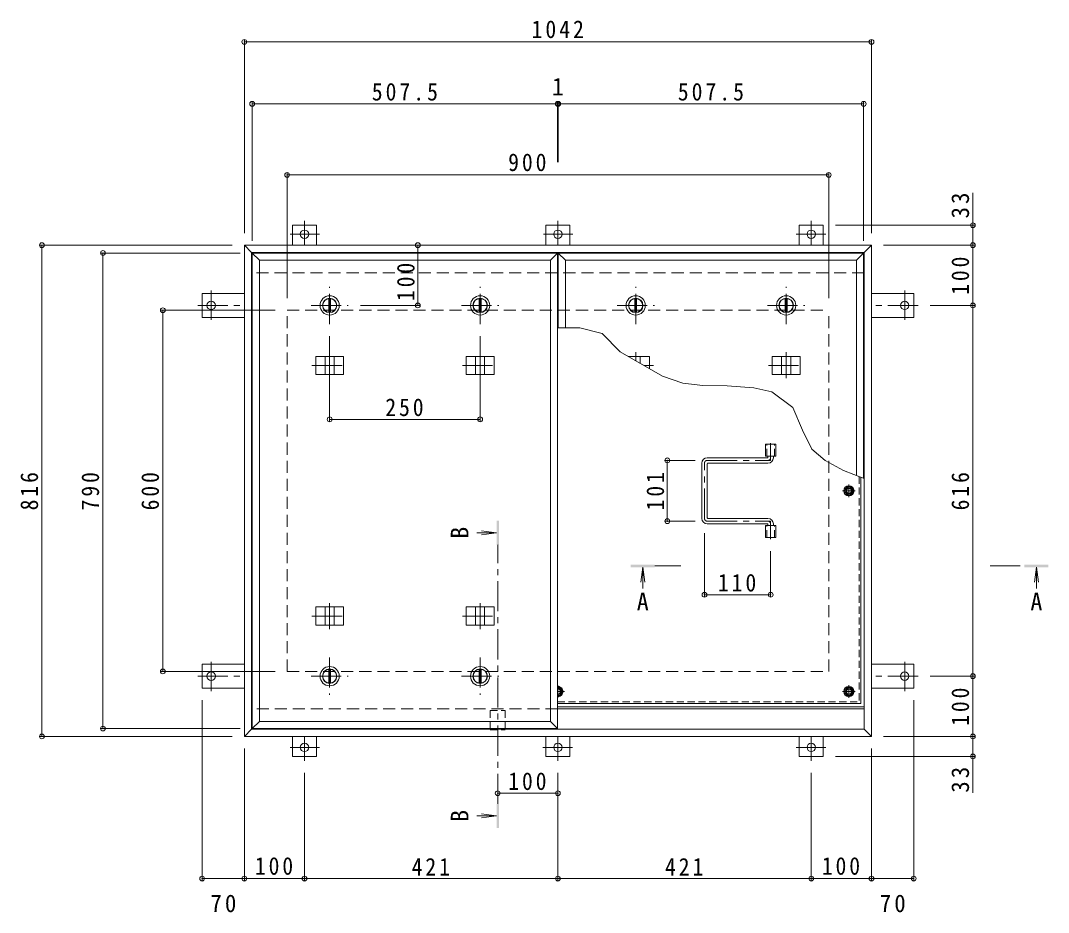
# Model space of a CAD drawing. Units: millimetres on the paper, enlarged 2 times, with parts at other scales. Extents: x -524 to 522, y -392 to 354.
# Drawn here: x -489.3 to -147.7, y -29.3 to 267 of the extents above; entities that cross this region are included whole.
import ezdxf
from ezdxf.enums import TextEntityAlignment as Align

# ---------------------------------------------------------------- set-up
doc = ezdxf.new("R2010")
doc.units = ezdxf.units.MM
doc.header["$LTSCALE"] = 2
doc.header["$PDMODE"] = 32
doc.header["$PDSIZE"] = 1.6
for name, pattern in [('CHAIN1', [8, 5, -1, 1, -1]), ('DASHED1', [1.8, 1.2, -0.6]), ('DASHED2', [3, 2, -1])]:
    doc.linetypes.add(name, pattern=pattern)
for name, color, linetype, lineweight in [('0-1_躯体', 2, 'DASHED2', 9), ('0-2_仕上', 4, 'Continuous', 9), ('0-3_建具', 4, 'Continuous', 9), ('0-5_寸法', 7, 'Continuous', 9), ('0-6_ハッチ', 6, 'Continuous', 9), ('0-7_021', 5, 'Continuous', 5), ('0-A_061', 3, 'CHAIN1', 9), ('0-B_062', 2, 'Continuous', 9), ('0-C_084', 2, 'Continuous', 9), ('0-E_090', 3, 'Continuous', 9), ('0-F_092', 7, 'Continuous', 9)]:
    doc.layers.add(name, color=color, linetype=linetype, lineweight=lineweight)
doc.styles.add('ＭＳ ゴシック', font='')
doc.styles.get('ＭＳ ゴシック').set_extended_font_data('MS Gothic')

msp = doc.modelspace()

# ---------------------------------------------------------------- linework, layer by layer
at = {"layer": '0-1_躯体'}
for p, q in [((-208.947, 183.16), (-412.547, 183.16)), ((-400.747, 50.76), (-400.747, 170.76)), ((-400.747, 170.76), (-220.747, 170.76)), ((-220.747, 50.76), (-220.747, 170.76)), ((-400.747, 50.76), (-220.747, 50.76)), ((-310.847, 38.36), (-412.547, 38.36))]:
    msp.add_line(p, q, dxfattribs=at)
at = {"layer": '0-1_躯体', "linetype": 'Continuous'}
msp.add_line((-208.947, 38.36), (-310.847, 38.36), dxfattribs=at)
at = {"layer": '0-2_仕上'}
for p, q in [((-412.347, 31.76), (-412.347, 189.76)), ((-412.347, 189.76), (-310.847, 189.76)), ((-310.847, 31.76), (-310.847, 189.76)), ((-310.647, 164.939), (-310.647, 189.76)), ((-209.147, 114.914), (-209.147, 189.76)), ((-313.247, 34.16), (-313.247, 187.36)), ((-308.247, 164.939), (-308.247, 187.36)), ((-211.547, 115.843), (-211.547, 187.36)), ((-331.147, 96.809), (-337.701, 96.809)), ((-331.147, 96.809), (-336.104, 97.462)), ((-331.147, 96.809), (-336.104, 96.156)), ((-282.547, 85.384), (-283.2, 80.426)), ((-282.547, 85.384), (-282.547, 78.263)), ((-282.547, 85.384), (-281.895, 80.426)), ((-151.735, 85.384), (-152.387, 80.426)), ((-151.735, 85.384), (-151.082, 80.426)), ((-151.735, 85.384), (-151.735, 78.263)), ((-331.147, 2.737), (-337.701, 2.737)), ((-331.147, 2.737), (-336.104, 3.39)), ((-331.147, 2.737), (-336.104, 2.085))]:
    msp.add_line(p, q, dxfattribs=at)
at = {"layer": '0-2_仕上', "color": 3}
for p, q in [((-241.777, 122.26), (-241.777, 126.26)), ((-241.777, 126.26), (-238.317, 126.26)), ((-238.317, 122.26), (-238.317, 126.26)), ((-241.777, 122.26), (-238.317, 122.26)), ((-241.777, 95.26), (-241.777, 99.26)), ((-241.777, 99.26), (-238.317, 99.26)), ((-238.317, 95.26), (-238.317, 99.26)), ((-241.777, 95.26), (-238.317, 95.26))]:
    msp.add_line(p, q, dxfattribs=at)
at = {"layer": '0-2_仕上', "color": 3, "linetype": 'DASHED1'}
for p, q in [((-241.317, 122.26), (-241.317, 126.26)), ((-238.777, 122.26), (-238.777, 126.26)), ((-241.317, 95.26), (-241.317, 99.26)), ((-238.777, 95.26), (-238.777, 99.26))]:
    msp.add_line(p, q, dxfattribs=at)
at = {"layer": '0-2_仕上', "linetype": 'CHAIN1'}
for p, q in [((-330.747, 6.737), (-330.747, 92.809)), ((-269.947, 85.784), (-278.547, 85.784)), ((-167.133, 85.784), (-155.735, 85.784))]:
    msp.add_line(p, q, dxfattribs=at)
at = {"layer": '0-2_仕上'}
for points in [[(-409.947, 34.16), (-409.947, 187.36), (-412.347, 189.76)], [(-409.947, 187.36), (-313.247, 187.36), (-310.847, 189.76)], [(-308.247, 187.36), (-310.647, 189.76), (-209.147, 189.76)], [(-308.247, 187.36), (-211.547, 187.36), (-209.147, 189.76)], [(-409.947, 34.16), (-412.347, 31.76), (-310.847, 31.76)], [(-409.947, 34.16), (-313.247, 34.16), (-310.847, 31.76)]]:
    msp.add_lwpolyline(points, dxfattribs=at)
for points in [[(-330.347, 100.809), (-331.147, 100.809), (-330.347, 92.809), (-331.147, 92.809)], [(-286.547, 85.384), (-286.547, 86.184), (-278.547, 85.384), (-278.547, 86.184)], [(-147.735, 85.384), (-147.735, 86.184), (-155.735, 85.384), (-155.735, 86.184)], [(-331.147, -1.263), (-330.347, -1.263), (-331.147, 6.737), (-330.347, 6.737)]]:
    msp.add_solid(points, dxfattribs=at)
at = {"layer": '0-3_建具', "color": 2}
for p, q in [((-414.947, 192.36), (-412.547, 189.96)), ((-414.947, 29.16), (-414.947, 192.36)), ((-206.547, 192.36), (-414.947, 192.36)), ((-206.547, 192.36), (-208.947, 189.96)), ((-206.547, 29.16), (-206.547, 192.36)), ((-412.547, 31.56), (-412.547, 189.96)), ((-208.947, 189.96), (-412.547, 189.96)), ((-208.947, 31.56), (-208.947, 189.96)), ((-208.947, 38.36), (-310.847, 38.36)), ((-414.947, 29.16), (-412.547, 31.56)), ((-208.947, 31.56), (-412.547, 31.56)), ((-206.547, 29.16), (-208.947, 31.56)), ((-206.547, 29.16), (-414.947, 29.16))]:
    msp.add_line(p, q, dxfattribs=at)
at = {"layer": '0-3_建具'}
for p, q in [((-391.215, 155.36), (-391.215, 149.36)), ((-391.215, 155.36), (-381.979, 155.36)), ((-388.097, 155.36), (-388.097, 149.36)), ((-385.097, 155.36), (-385.097, 149.36)), ((-381.979, 155.36), (-381.979, 149.36)), ((-341.215, 155.36), (-341.215, 149.36)), ((-341.215, 155.36), (-331.979, 155.36)), ((-338.097, 155.36), (-338.097, 149.36)), ((-335.097, 155.36), (-335.097, 149.36)), ((-331.979, 155.36), (-331.979, 149.36)), ((-287.329, 155.36), (-280.279, 155.36)), ((-283.397, 155.36), (-283.397, 153.09)), ((-280.279, 155.36), (-280.279, 151.29)), ((-239.515, 155.36), (-239.515, 149.36)), ((-239.515, 155.36), (-230.279, 155.36)), ((-236.397, 155.36), (-236.397, 149.36)), ((-233.397, 155.36), (-233.397, 149.36)), ((-230.279, 155.36), (-230.279, 149.36)), ((-391.215, 149.36), (-381.979, 149.36)), ((-341.215, 149.36), (-331.979, 149.36)), ((-239.515, 149.36), (-230.279, 149.36)), ((-391.215, 66.16), (-391.215, 72.16)), ((-391.215, 72.16), (-381.979, 72.16)), ((-388.097, 66.16), (-388.097, 72.16)), ((-385.097, 66.16), (-385.097, 72.16)), ((-381.979, 66.16), (-381.979, 72.16)), ((-341.215, 66.16), (-341.215, 72.16)), ((-341.215, 72.16), (-331.979, 72.16)), ((-338.097, 66.16), (-338.097, 72.16)), ((-335.097, 66.16), (-335.097, 72.16)), ((-331.979, 66.16), (-331.979, 72.16)), ((-391.215, 66.16), (-381.979, 66.16)), ((-341.215, 66.16), (-331.979, 66.16))]:
    msp.add_line(p, q, dxfattribs=at)
at = {"layer": '0-3_建具', "linetype": 'CHAIN1'}
for p, q in [((-386.597, 156.783), (-386.597, 148.136)), ((-336.597, 156.783), (-336.597, 148.136)), ((-284.897, 156.783), (-284.897, 153.956)), ((-234.897, 156.783), (-234.897, 148.136)), ((-392.479, 152.36), (-380.715, 152.36)), ((-342.479, 152.36), (-330.715, 152.36)), ((-282.133, 152.36), (-279.015, 152.36)), ((-240.779, 152.36), (-229.015, 152.36)), ((-386.597, 64.736), (-386.597, 73.384)), ((-336.597, 64.736), (-336.597, 73.384)), ((-392.479, 69.16), (-380.715, 69.16)), ((-342.479, 69.16), (-330.715, 69.16))]:
    msp.add_line(p, q, dxfattribs=at)
at = {"layer": '0-5_寸法'}
for p, q in [((-172.843, 199), (-172.843, 209.752)), ((-172.843, 22.52), (-172.843, 10.45))]:
    msp.add_line(p, q, dxfattribs=at)
for points in [[(-276.02, 148.831), (-290.003, 156.904), (-296.071, 162.972), (-303.413, 164.939), (-310.847, 164.939)], [(-208.947, 114.837), (-215.856, 117.512), (-221.903, 120.796), (-226.416, 124.644), (-229.487, 130.933), (-232.65, 138.425), (-239.643, 143.67), (-245.636, 145.002), (-254.46, 145.668), (-262.535, 145.751), (-269.194, 146.5), (-276.02, 148.831)]]:
    msp.add_lwpolyline(points, dxfattribs=at)
at = {"layer": '0-5_寸法', "linetype": 'DASHED1'}
for points in [[(-333.207, 37.72), (-328.287, 37.72), (-328.287, 31.32)], [(-333.207, 37.72), (-333.207, 31.32), (-328.287, 31.32)]]:
    msp.add_lwpolyline(points, dxfattribs=at)
at = {"layer": '0-6_ハッチ', "linetype": 'CHAIN1'}
for p, q in [((-240.047, 126.536), (-240.047, 120.86)), ((-262.047, 101.562), (-262.047, 119.958)), ((-261.145, 120.86), (-240.047, 120.86)), ((-261.145, 100.66), (-240.047, 100.66)), ((-240.047, 94.682), (-240.047, 100.66))]:
    msp.add_line(p, q, dxfattribs=at)
at = {"layer": '0-6_ハッチ'}
for p, q in [((-262.947, 101.56), (-262.947, 119.96)), ((-241.147, 121.76), (-261.147, 121.76)), ((-261.147, 101.76), (-261.147, 119.76)), ((-260.947, 119.96), (-240.947, 119.96)), ((-240.947, 121.96), (-240.947, 122.26)), ((-239.147, 121.76), (-239.147, 122.26)), ((-241.147, 99.76), (-261.147, 99.76)), ((-260.947, 101.56), (-240.947, 101.56)), ((-240.947, 99.56), (-240.947, 99.26)), ((-239.147, 99.76), (-239.147, 99.26)), ((-310.847, 38.96), (-208.947, 38.96)), ((-310.847, 38.36), (-208.947, 38.36))]:
    msp.add_line(p, q, dxfattribs=at)
for centre, radius, start, end in [((-261.147, 119.96), 1.8, 90, 180), ((-260.947, 119.76), 0.2, 90, 180), ((-241.147, 121.96), 0.2, 270, 0), ((-240.947, 121.76), 1.8, 270, 0), ((-261.147, 101.56), 1.8, 180, 270), ((-260.947, 101.76), 0.2, 180, 270), ((-241.147, 99.56), 0.2, 0, 90), ((-240.947, 99.76), 1.8, 0, 90)]:
    msp.add_arc(centre, radius, start, end, dxfattribs=at)
at = {"layer": '0-6_ハッチ', "linetype": 'CHAIN1'}
for centre, radius, start, end in [((-261.145, 119.958), 0.902, 90, 180), ((-240.947, 121.76), 0.9, 270.29569, 0), ((-261.145, 101.562), 0.902, 180, 270), ((-240.947, 99.76), 0.9, 0, 89.70431)]:
    msp.add_arc(centre, radius, start, end, dxfattribs=at)
at = {"layer": '0-7_021'}
for centre, radius in [((-214.047, 110.76), 1), ((-214.047, 110.76), 0.838), ((-214.047, 44.06), 1), ((-214.047, 44.06), 0.838)]:
    msp.add_circle(centre, radius, dxfattribs=at)
for radius, start, end in [(1, 264.2627, 95.7373), (0.838, 263.14538, 96.85462)]:
    msp.add_arc((-310.747, 44.06), radius, start, end, dxfattribs=at)
at = {"layer": '0-A_061'}
for p, q in [((-214.047, 108.624), (-214.047, 112.896)), ((-211.911, 110.76), (-216.183, 110.76)), ((-310.747, 41.924), (-310.747, 46.196)), ((-214.047, 41.924), (-214.047, 46.196)), ((-308.611, 44.06), (-310.847, 44.06)), ((-211.911, 44.06), (-216.183, 44.06))]:
    msp.add_line(p, q, dxfattribs=at)
at = {"layer": '0-A_061', "linetype": 'DASHED1'}
for p in [(-210.687, 115.51), (-310.847, 40.7)]:
    msp.add_line(p, (-210.687, 40.7), dxfattribs=at)
at = {"layer": '0-A_061', "linetype": 'Continuous'}
for q in [(-210.047, 115.262), (-310.847, 40.06)]:
    msp.add_line((-210.047, 40.06), q, dxfattribs=at)
at = {"layer": '0-B_062'}
for p, q in [((-215.547, 110.76), (-214.797, 112.06)), ((-214.797, 112.06), (-213.298, 112.06)), ((-212.547, 110.76), (-213.298, 112.06)), ((-212.547, 110.76), (-213.298, 109.46)), ((-310.847, 45.36), (-309.998, 45.36)), ((-309.247, 44.06), (-309.998, 45.36)), ((-215.547, 44.06), (-214.797, 45.36)), ((-214.797, 45.36), (-213.298, 45.36)), ((-212.547, 44.06), (-213.298, 45.36)), ((-310.847, 42.76), (-309.998, 42.76)), ((-309.247, 44.06), (-309.998, 42.76)), ((-212.547, 44.06), (-213.298, 42.76))]:
    msp.add_line(p, q, dxfattribs=at)
for points in [[(-215.547, 110.76), (-214.797, 109.46), (-213.298, 109.46)], [(-215.547, 44.06), (-214.797, 42.76), (-213.298, 42.76)]]:
    msp.add_lwpolyline(points, dxfattribs=at)
for centre, radius in [((-214.047, 110.76), 1.7), ((-214.047, 110.76), 1.3), ((-214.047, 44.06), 1.7), ((-214.047, 44.06), 1.3)]:
    msp.add_circle(centre, radius, dxfattribs=at)
for radius, start, end in [(1.7, 266.62886, 93.37114), (1.3, 265.58983, 94.41017)]:
    msp.add_arc((-310.747, 44.06), radius, start, end, dxfattribs=at)
at = {"layer": '0-C_084', "linetype": 'CHAIN1'}
for p, q in [((-386.597, 166.16), (-386.597, 178.56)), ((-336.597, 166.16), (-336.597, 178.56)), ((-284.897, 166.16), (-284.897, 178.56)), ((-234.897, 166.16), (-234.897, 178.56)), ((-392.797, 172.36), (-380.397, 172.36)), ((-342.797, 172.36), (-330.397, 172.36)), ((-291.097, 172.36), (-278.697, 172.36)), ((-241.097, 172.36), (-228.697, 172.36)), ((-386.597, 55.36), (-386.597, 42.96)), ((-336.597, 55.36), (-336.597, 42.96)), ((-392.797, 49.16), (-380.397, 49.16)), ((-342.797, 49.16), (-330.397, 49.16))]:
    msp.add_line(p, q, dxfattribs=at)
at = {"layer": '0-C_084'}
for p, q in [((-386.897, 174.64), (-386.897, 170.08)), ((-386.297, 174.64), (-386.297, 170.08)), ((-336.897, 174.64), (-336.897, 170.08)), ((-336.297, 174.64), (-336.297, 170.08)), ((-285.197, 174.64), (-285.197, 170.08)), ((-284.597, 174.64), (-284.597, 170.08)), ((-235.197, 174.64), (-235.197, 170.08)), ((-234.597, 174.64), (-234.597, 170.08)), ((-386.897, 46.879), (-386.897, 51.44)), ((-386.297, 46.879), (-386.297, 51.44)), ((-336.897, 46.879), (-336.897, 51.44)), ((-336.297, 46.879), (-336.297, 51.44))]:
    msp.add_line(p, q, dxfattribs=at)
for centre, radius in [((-386.597, 172.36), 3.2), ((-386.597, 172.36), 2.4), ((-386.597, 172.36), 2.3), ((-336.597, 172.36), 3.2), ((-336.597, 172.36), 2.4), ((-336.597, 172.36), 2.3), ((-284.897, 172.36), 3.2), ((-284.897, 172.36), 2.4), ((-284.897, 172.36), 2.3), ((-234.897, 172.36), 3.2), ((-234.897, 172.36), 2.4), ((-234.897, 172.36), 2.3), ((-386.597, 49.16), 3.2), ((-386.597, 49.16), 2.4), ((-386.597, 49.16), 2.3), ((-336.597, 49.16), 3.2), ((-336.597, 49.16), 2.4), ((-336.597, 49.16), 2.3)]:
    msp.add_circle(centre, radius, dxfattribs=at)
at = {"layer": '0-E_090'}
for p, q in [((-390.947, 199), (-398.947, 199)), ((-398.947, 192.36), (-398.947, 199)), ((-390.947, 192.36), (-390.947, 199)), ((-306.747, 199), (-314.747, 199)), ((-314.747, 192.36), (-314.747, 199)), ((-306.747, 192.36), (-306.747, 199)), ((-230.547, 199), (-222.547, 199)), ((-230.547, 192.36), (-230.547, 199)), ((-222.547, 192.36), (-222.547, 199)), ((-428.987, 176.36), (-428.987, 168.36)), ((-414.947, 176.36), (-428.987, 176.36)), ((-206.547, 176.36), (-192.507, 176.36)), ((-192.507, 176.36), (-192.507, 168.36)), ((-414.947, 168.36), (-428.987, 168.36)), ((-206.547, 168.36), (-192.507, 168.36)), ((-428.987, 45.16), (-428.987, 53.16)), ((-414.947, 53.16), (-428.987, 53.16)), ((-206.547, 53.16), (-192.507, 53.16)), ((-192.507, 45.16), (-192.507, 53.16)), ((-414.947, 45.16), (-428.987, 45.16)), ((-206.547, 45.16), (-192.507, 45.16)), ((-398.947, 29.16), (-398.947, 22.52)), ((-390.947, 29.16), (-390.947, 22.52)), ((-314.747, 29.16), (-314.747, 22.52)), ((-306.747, 29.16), (-306.747, 22.52)), ((-230.547, 29.16), (-230.547, 22.52)), ((-222.547, 29.16), (-222.547, 22.52)), ((-390.947, 22.52), (-398.947, 22.52)), ((-314.747, 22.52), (-306.747, 22.52)), ((-230.547, 22.52), (-222.547, 22.52))]:
    msp.add_line(p, q, dxfattribs=at)
at = {"layer": '0-E_090', "linetype": 'CHAIN1'}
for p, q in [((-394.947, 200.432), (-394.947, 192.4)), ((-310.747, 200.432), (-310.747, 192.4)), ((-226.547, 200.432), (-226.547, 192.4)), ((-389.979, 196), (-399.757, 196)), ((-305.779, 196), (-315.557, 196)), ((-231.515, 196), (-221.738, 196)), ((-425.987, 177.328), (-425.987, 167.551)), ((-195.507, 177.328), (-195.507, 167.551)), ((-430.419, 172.36), (-414.947, 172.36)), ((-191.075, 172.36), (-206.547, 172.36)), ((-425.987, 44.192), (-425.987, 53.969)), ((-195.507, 44.192), (-195.507, 53.969)), ((-430.419, 49.16), (-414.947, 49.16)), ((-191.075, 49.16), (-206.547, 49.16)), ((-394.947, 21.088), (-394.947, 29.12)), ((-310.747, 21.088), (-310.747, 29.12)), ((-226.547, 21.088), (-226.547, 29.12)), ((-389.979, 25.52), (-399.757, 25.52)), ((-315.715, 25.52), (-305.938, 25.52)), ((-231.515, 25.52), (-221.738, 25.52))]:
    msp.add_line(p, q, dxfattribs=at)
at = {"layer": '0-E_090'}
for centre in [(-394.947, 196), (-310.747, 196), (-226.547, 196), (-425.987, 172.36), (-195.507, 172.36), (-425.987, 49.16), (-195.507, 49.16), (-394.947, 25.52), (-310.747, 25.52), (-226.547, 25.52)]:
    msp.add_circle(centre, 1.4, dxfattribs=at)
at = {"layer": '0-F_092'}
for p, q in [((-414.947, 260.502), (-414.947, 196.36)), ((-414.947, 259.902), (-206.547, 259.902)), ((-206.547, 260.502), (-206.547, 196.36)), ((-412.347, 239.944), (-412.347, 193.76)), ((-412.347, 239.344), (-310.847, 239.344)), ((-310.847, 239.944), (-310.847, 219.898)), ((-310.847, 239.344), (-310.647, 239.344)), ((-310.647, 239.944), (-310.647, 219.898)), ((-310.647, 239.344), (-209.147, 239.344)), ((-209.147, 239.944), (-209.147, 193.76)), ((-400.747, 216.303), (-400.747, 174.76)), ((-400.747, 215.703), (-220.747, 215.703)), ((-220.747, 216.303), (-220.747, 174.76)), ((-172.243, 199), (-218.547, 199)), ((-172.843, 192.36), (-172.843, 199)), ((-482.828, 192.36), (-418.947, 192.36)), ((-482.228, 192.36), (-482.228, 29.16)), ((-357.309, 192.36), (-357.309, 172.36)), ((-172.243, 192.36), (-202.547, 192.36)), ((-172.843, 192.36), (-172.843, 172.36)), ((-462.539, 189.76), (-416.347, 189.76)), ((-461.939, 31.76), (-461.939, 189.76)), ((-356.709, 172.36), (-376.397, 172.36)), ((-172.243, 172.36), (-187.075, 172.36)), ((-172.843, 172.36), (-172.843, 49.16)), ((-442.649, 170.76), (-404.747, 170.76)), ((-442.049, 50.76), (-442.049, 170.76)), ((-386.597, 133.903), (-386.597, 162.16)), ((-336.597, 133.903), (-336.597, 162.16)), ((-386.597, 134.503), (-336.597, 134.503)), ((-274.994, 120.86), (-265.145, 120.86)), ((-274.394, 100.66), (-274.394, 120.86)), ((-274.994, 100.66), (-265.145, 100.66)), ((-262.047, 75.63), (-262.047, 96.66)), ((-240.047, 75.63), (-240.047, 90.682)), ((-240.047, 76.23), (-262.047, 76.23)), ((-442.649, 50.76), (-404.747, 50.76)), ((-172.243, 49.16), (-187.075, 49.16)), ((-172.843, 49.16), (-172.843, 29.16)), ((-428.987, -18.691), (-428.987, 41.16)), ((-192.507, -18.691), (-192.507, 41.16)), ((-462.539, 31.76), (-416.347, 31.76)), ((-482.828, 29.16), (-418.947, 29.16)), ((-172.243, 29.16), (-202.547, 29.16)), ((-172.843, 29.16), (-172.843, 22.52)), ((-414.947, -18.691), (-414.947, 25.16)), ((-206.547, -18.691), (-206.547, 25.16)), ((-172.243, 22.52), (-218.547, 22.52)), ((-394.947, -18.691), (-394.947, 17.088)), ((-310.747, -18.691), (-310.747, 17.088)), ((-226.547, -18.691), (-226.547, 17.088)), ((-310.747, 10.271), (-330.747, 10.271)), ((-428.987, -18.091), (-414.947, -18.091)), ((-414.947, -18.091), (-394.947, -18.091)), ((-394.947, -18.091), (-310.747, -18.091)), ((-310.747, -18.091), (-226.547, -18.091)), ((-226.547, -18.091), (-206.547, -18.091)), ((-206.547, -18.091), (-192.507, -18.091))]:
    msp.add_line(p, q, dxfattribs=at)
for p in [(-414.947, 259.902), (-206.547, 259.902), (-412.347, 239.344), (-310.847, 239.344), (-310.647, 239.344), (-209.147, 239.344), (-400.747, 215.703), (-220.747, 215.703), (-172.843, 199), (-482.228, 192.36), (-357.309, 192.36), (-172.843, 192.36), (-461.939, 189.76), (-442.049, 170.76), (-357.309, 172.36), (-172.843, 172.36), (-386.597, 134.503), (-336.597, 134.503), (-274.394, 120.86), (-274.394, 100.66), (-262.047, 76.23), (-240.047, 76.23), (-442.049, 50.76), (-172.843, 49.16), (-461.939, 31.76), (-482.228, 29.16), (-172.843, 29.16), (-172.843, 22.52), (-330.747, 10.271), (-310.747, 10.271), (-428.987, -18.091), (-414.947, -18.091), (-394.947, -18.091), (-310.747, -18.091), (-226.547, -18.091), (-206.547, -18.091), (-192.507, -18.091)]:
    msp.add_point(p, dxfattribs=at)

# ---------------------------------------------------------------- texts
at = {"layer": '0-5_寸法', "color": 2, "style": 'ＭＳ ゴシック'}
for p in [(-338.72, 94.809), (-338.72, 0.737)]:
    msp.add_text('B', height=5.865, rotation=90, dxfattribs=at).set_placement(p, align=Align.BOTTOM_LEFT)
for p in [(-284.547, 69.244), (-153.735, 69.244)]:
    msp.add_text('A', height=5.865, dxfattribs=at).set_placement(p, align=Align.BOTTOM_LEFT)
at = {"layer": '0-F_092', "color": 2, "style": 'ＭＳ ゴシック'}
msp.add_text('1', height=5.865, dxfattribs=at).set_placement((-312.747, 240.344), align=Align.BOTTOM_LEFT)
at = {"layer": '0-F_092', "color": 2, "char_height": 5.865, "attachment_point": 7, "style": 'ＭＳ ゴシック'}
for s, insert in [('\\T1.28;\\W0.9;1042', (-319.497, 261.102)), ('\\T1.28;\\W0.9;507.5', (-372.597, 240.344)), ('\\T1.28;\\W0.9;507.5', (-270.897, 240.344)), ('\\T1.27;\\W0.9;900', (-327.269, 216.903)), ('\\T1.27;\\W0.9;250', (-368.097, 135.503)), ('\\T1.27;\\W0.9;110', (-257.547, 77.23)), ('\\T1.27;\\W0.9;100', (-327.247, 11.271)), ('\\T1.27;\\W0.9;100', (-411.447, -16.891)), ('\\T1.27;\\W0.9;421', (-359.347, -17.091)), ('\\T1.27;\\W0.9;421', (-275.147, -17.091)), ('\\T1.27;\\W0.9;100', (-223.047, -16.891)), ('\\T1.27;\\W0.95;70', (-426.217, -29.328)), ('\\T1.27;\\W0.95;70', (-203.777, -29.328))]:
    msp.add_mtext(s, dxfattribs=dict(at, insert=insert))
at = {"layer": '0-F_092', "color": 2, "char_height": 5.865, "attachment_point": 7, "rotation": 90, "style": 'ＭＳ ゴシック'}
for s, insert in [('\\T1.27;\\W0.95;33', (-174.043, 201.252)), ('\\T1.27;\\W0.9;100', (-174.043, 175.86)), ('\\T1.27;\\W0.9;100', (-358.309, 173.813)), ('\\T1.27;\\W0.9;816', (-483.428, 104.26)), ('\\T1.27;\\W0.9;790', (-463.139, 104.26)), ('\\T1.27;\\W0.9;600', (-443.249, 104.26)), ('\\T1.27;\\W0.9;101', (-275.394, 104.26)), ('\\T1.27;\\W0.9;616', (-174.043, 104.26)), ('\\T1.27;\\W0.9;100', (-174.043, 32.66)), ('\\T1.27;\\W0.95;33', (-174.043, 10.45))]:
    msp.add_mtext(s, dxfattribs=dict(at, insert=insert))

doc.saveas('drawing.dxf')
